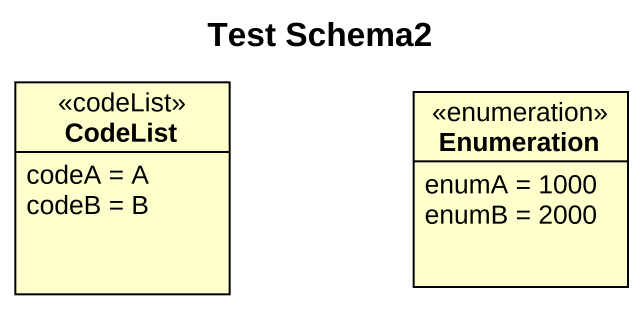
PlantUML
@startuml
title Test Schema2
hide circle
hide empty members
class CodeList <<codeList>> {
  codeA = A
  codeB = B
}
enum Enumeration {
  enumA = 1000
  enumB = 2000
}
@enduml
